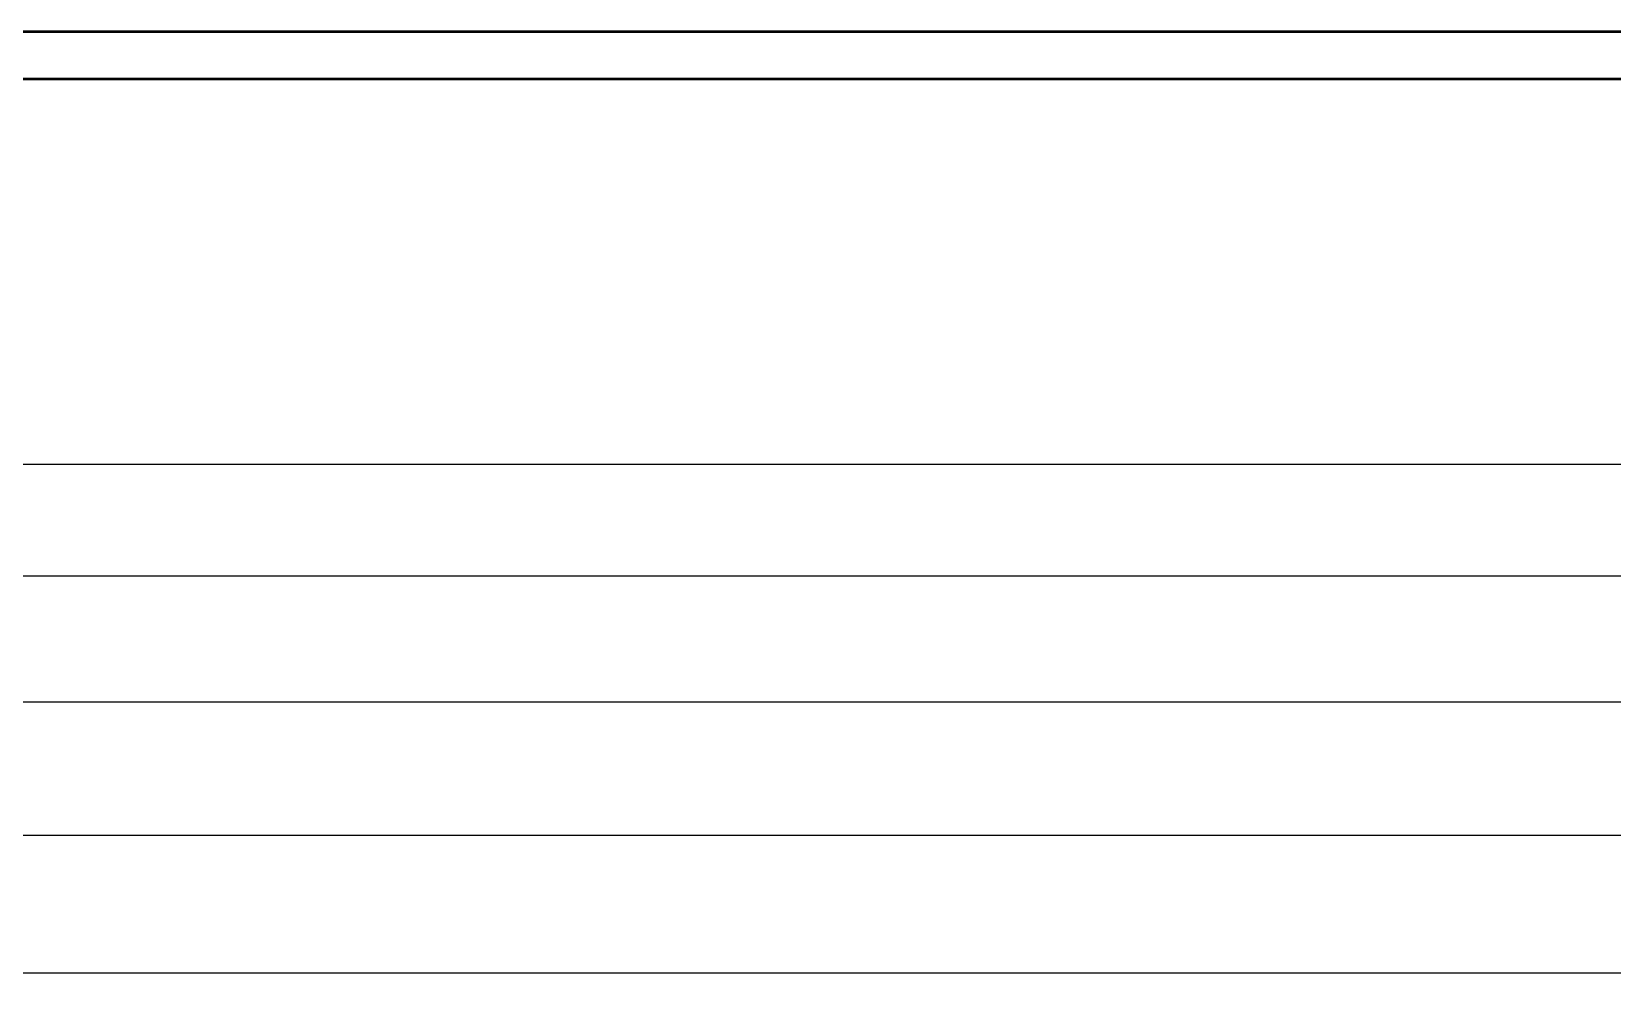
# Model space of a CAD drawing. Header units: centimetres. Extents: x 218267 to 248501, y -42006 to -33806.
# Drawn here: x 237019 to 243732, y -37906 to -33806 of the extents above; entities that cross this region are included whole.
import ezdxf

# ---------------------------------------------------------------- set-up
doc = ezdxf.new("R2010")
doc.units = ezdxf.units.CM
doc.header["$LTSCALE"] = 0.2
doc.layers.get('0').update_dxf_attribs({"color": 252})
doc.layers.add('1-BASLIK', color=53, linetype='Continuous', lineweight=25)
doc.layers.add('ST-TEMIZ-CAP', color=95, linetype='Continuous', lineweight=30)

# ---------------------------------------------------------------- blocks, each defined once
blk = doc.blocks.new('UP_ANTET_01')
at = {"lineweight": 50}
for points in [[(612803.5, 97965.8), (612803.5, 106165.8), (643037.4, 106165.8), (643037.4, 97965.8)], [(640137.4, 98165.8), (613003.5, 98165.8), (613003.5, 105965.8), (640137.4, 105965.8)]]:
    blk.add_lwpolyline(points, close=True, dxfattribs=at)

msp = doc.modelspace()

# ---------------------------------------------------------------- linework, layer by layer
at = {"layer": 'ST-TEMIZ-CAP', "color": 7, "lineweight": -3}
for p, q in [((244991.5, -35642.7), (219077.2, -35642.7)), ((244991.5, -36117.7), (219077.2, -36117.7)), ((244991.5, -36652.7), (219077.2, -36652.7)), ((244991.5, -37217.7), (219077.2, -37217.7)), ((244991.5, -37802.7), (219077.2, -37802.7))]:
    msp.add_line(p, q, dxfattribs=at)

# ---------------------------------------------------------------- block references
at = {"layer": '1-BASLIK'}
msp.add_blockref('UP_ANTET_01', (-394536.1, -139971.4), dxfattribs=at)

doc.saveas('drawing.dxf')
